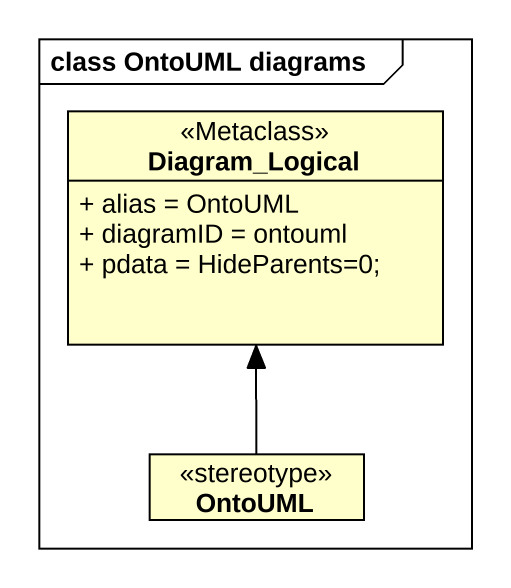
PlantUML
@startuml
mainframe class OntoUML diagrams
hide circle
hide empty members
skinparam classAttributeIconSize 0
class Diagram_Logical <<Metaclass>> {
  + alias = OntoUML
  + diagramID = ontouml
  + pdata = HideParents=0;
}
class OntoUML <<stereotype>>
OntoUML -up-> Diagram_Logical
@enduml
